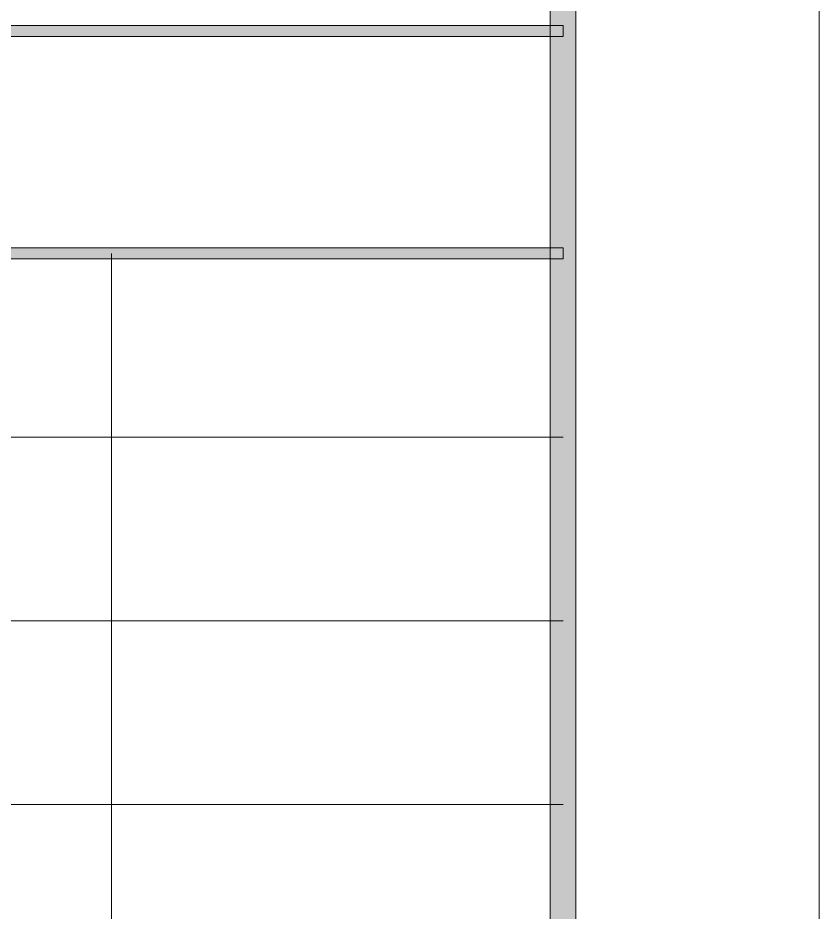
# Model space of a CAD drawing. Header units: millimetres. Extents: x 0 to 829, y 0 to 586.
# Drawn here: x 798.31 to 829.15, y 140.14 to 174.55 of the extents above; entities that cross this region are included whole.
import ezdxf

# ---------------------------------------------------------------- set-up
doc = ezdxf.new("R2010")
doc.units = ezdxf.units.MM

msp = doc.modelspace()

# ---------------------------------------------------------------- hatches: boundary and pattern name
h = msp.add_hatch(color=0)
h.dxf.hatch_style = 2
h.paths.add_polyline_path([(819.788528, 9.36625), (818.80075, 10.3505), (818.80075, 575.281778), (819.788528, 576.266028)])
h = msp.add_hatch(color=0)
h.dxf.hatch_style = 2
h.paths.add_polyline_path([(819.294639, 174.265167), (819.294639, 173.841833), (769.958667, 173.841833), (769.958667, 174.265167)])
h = msp.add_hatch(color=0)
h.dxf.hatch_style = 2
h.paths.add_polyline_path([(769.958667, 165.276389), (769.958667, 165.70325), (819.294639, 165.70325), (819.294639, 165.276389)])

# ---------------------------------------------------------------- linework, layer by layer
at = {"color": 0, "lineweight": 0}
for points in [[(0, 0), (0, 585.632278), (829.154778, 585.632278), (829.154778, 0)], [(819.788528, 9.36625), (818.80075, 10.3505), (818.80075, 575.281778), (819.788528, 576.266028)], [(819.294639, 174.265167), (819.294639, 173.841833), (769.958667, 173.841833), (769.958667, 174.265167)], [(769.958667, 165.276389), (769.958667, 165.70325), (819.294639, 165.70325), (819.294639, 165.276389)]]:
    msp.add_lwpolyline(points, close=True, dxfattribs=at)
for points in [[(801.90975, 108.937778), (801.90975, 165.491583)], [(769.958667, 158.421917), (819.294639, 158.421917)], [(784.535444, 151.35225), (819.294639, 151.35225)], [(784.535444, 144.282583), (819.294639, 144.282583)]]:
    msp.add_lwpolyline(points, dxfattribs=at)

doc.saveas('drawing.dxf')
